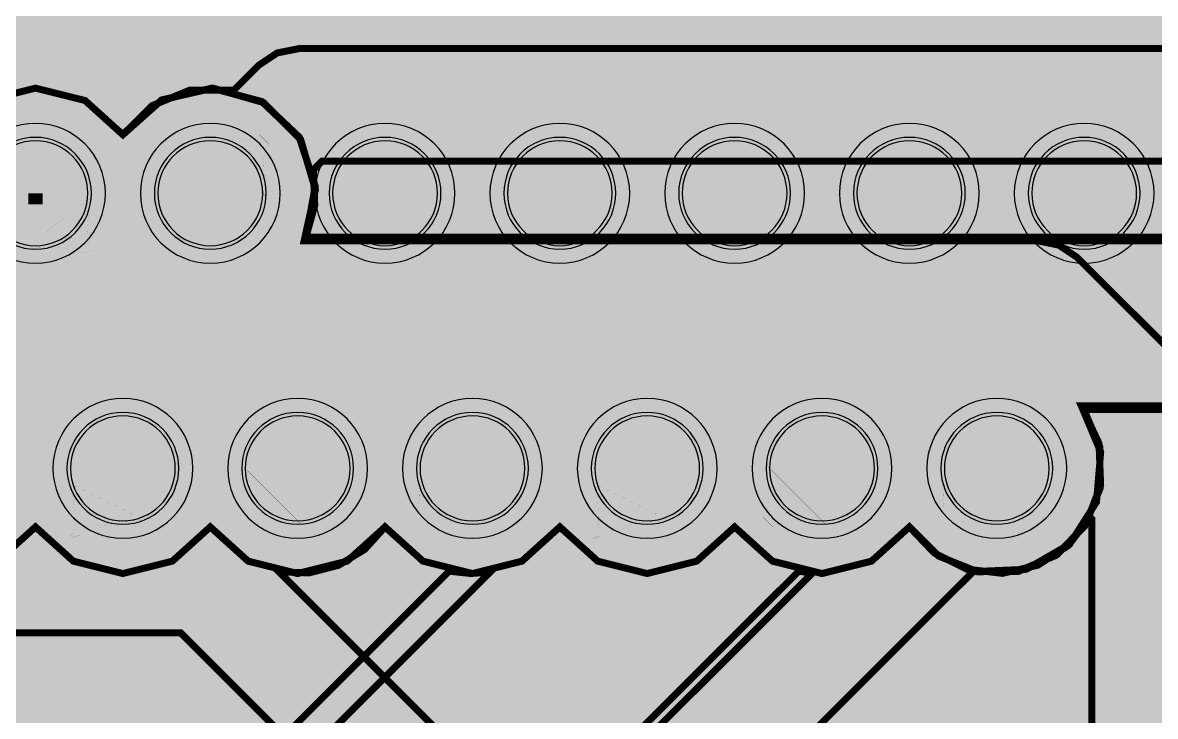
# Model space of a CAD drawing. Header units: millimetres. Extents: x 0 to 100, y -100 to 0.
# Drawn here: x 53.72 to 61.95, y -11.3 to -6.26 of the extents above; entities that cross this region are included whole.
import ezdxf

# ---------------------------------------------------------------- set-up
doc = ezdxf.new("R2010")
doc.units = ezdxf.units.MM
doc.header["$MEASUREMENT"] = 0
for name, color, linetype, true_color in [('Bottom-Layer', 7, 'Continuous', 0x0000ff), ('Bottom-Paste-Mask-Layer', 7, 'Continuous', 0x800000), ('Bottom-Solder-Mask-Layer', 7, 'Continuous', 0xaa00ff), ('Hole-Layer', 7, 'Continuous', 0x222222), ('Inner1', 7, 'Continuous', 0x999966), ('Inner2', 7, 'Continuous', 0x008000), ('Multi-Layer', 7, 'Continuous', 0xc0c0c0), ('Top-Layer', 7, 'Continuous', 0xff0000), ('Top-Paste-Mask-Layer', 7, 'Continuous', 0x808080), ('Top-Solder-Mask-Layer', 7, 'Continuous', 0x800080)]:
    doc.layers.add(name, color=color, linetype=linetype, true_color=true_color)

msp = doc.modelspace()

# ---------------------------------------------------------------- hatches: boundary and pattern name
at = {"layer": 'Bottom-Layer'}
for points in [[(99.6419, -0.3581), (99.6419, -99.6419), (0.3581, -99.6419), (0.3581, -0.3581)], [(57.3105, -13.143), (57.0106, -13.1737), (56.7623, -13.3446), (56.6266, -13.6138), (56.6368, -13.9151), (56.7905, -14.1744), (57.0499, -14.3281), (57.3512, -14.3384), (57.6203, -14.2027), (57.7913, -13.9544), (57.822, -13.6545), (57.8785, -13.711), (57.8837, -13.7844), (58.0022, -14.1068), (58.2764, -14.3136), (58.619, -14.3388), (58.9206, -14.1744), (59.085, -13.8728), (59.0597, -13.5303), (58.8529, -13.256), (58.5305, -13.1376), (58.4571, -13.1324), (55.5776, -10.2528), (55.7983, -10.2604), (56.0119, -10.2046), (56.2007, -10.09), (56.3489, -9.9263), (56.624, -10.1751), (56.9839, -10.2651), (57.3437, -10.1751), (57.6189, -9.9263), (57.894, -10.1751), (58.2539, -10.2651), (58.6137, -10.1751), (58.8889, -9.9263), (59.164, -10.1751), (59.5239, -10.2651), (59.8837, -10.1751), (60.1589, -9.9263), (60.3402, -10.1159), (60.575, -10.2331), (60.8355, -10.2639), (61.0912, -10.2049), (61.3118, -10.0629), (61.4714, -9.8547), (61.4834, -9.8667), (61.4834, -11.4429), (59.794, -13.1324), (59.7206, -13.1376), (59.3982, -13.256), (59.1914, -13.5303), (59.1661, -13.8728), (59.3305, -14.1744), (59.6321, -14.3388), (59.9747, -14.3136), (60.2489, -14.1068), (60.3674, -13.7844), (60.3726, -13.711), (60.4291, -13.6545), (60.4678, -13.975), (60.6652, -14.2306), (60.9656, -14.3491), (61.2842, -14.2971), (61.5314, -14.0894), (61.6374, -13.7844), (61.6426, -13.711), (61.6991, -13.6545), (61.7299, -13.9545), (61.901, -14.2029), (62.1705, -14.3385), (62.4719, -14.3279), (62.7312, -14.1738), (62.8846, -13.9141), (62.8942, -13.6126), (62.7579, -13.3436), (62.7097, -13.288), (62.7097, -9.4685), (62.6786, -9.3119), (62.5899, -9.1791), (61.3764, -7.9657), (61.2437, -7.877), (61.0871, -7.8459), (55.761, -7.8459), (55.843, -7.4741), (55.7355, -7.1089), (55.4652, -6.8407), (55.0991, -6.7362), (54.728, -6.8213), (54.4439, -7.0747), (54.1687, -6.826), (53.8089, -6.736), (53.449, -6.826), (53.1739, -7.0747), (52.8987, -6.826), (52.5389, -6.736), (52.179, -6.826), (51.9039, -7.0747), (51.6287, -6.826), (51.2689, -6.736), (50.909, -6.826), (50.6339, -7.0747), (50.3587, -6.826), (49.9989, -6.736), (49.639, -6.826), (49.3639, -7.0747), (49.0887, -6.826), (48.7289, -6.736), (48.369, -6.826), (48.0939, -7.0747), (47.8187, -6.826), (47.4589, -6.736), (47.099, -6.826), (46.8239, -7.0747), (46.5487, -6.826), (46.1889, -6.736), (45.829, -6.826), (45.5539, -7.0747), (45.2787, -6.826), (44.9188, -6.736), (44.559, -6.826), (44.2838, -7.0747), (44.0087, -6.826), (43.6488, -6.736), (43.289, -6.826), (43.0138, -7.0747), (42.7387, -6.826), (42.3788, -6.736), (42.019, -6.826), (41.7438, -7.0747), (41.4687, -6.826), (41.1088, -6.736), (40.749, -6.826), (40.4738, -7.0747), (40.1987, -6.826), (39.8388, -6.736), (39.479, -6.826), (39.2038, -7.0747), (38.9905, -6.8628), (38.712, -6.7495), (38.4113, -6.7524), (38.135, -6.871), (37.9258, -7.087), (37.816, -7.367), (37.8228, -7.6676), (37.9449, -7.9424), (37.9449, -9.779), (37.9761, -9.9356), (38.0648, -10.0683), (38.5728, -10.5763), (38.7055, -10.665), (38.8621, -10.6962), (54.8637, -10.6962)], [(53.4025, -7.5005, 1), (54.2153, -7.5005, 1)], [(54.6725, -7.5005, 1), (55.4853, -7.5005, 1)], [(55.9425, -7.5005, 1), (56.7553, -7.5005, 1)], [(57.2125, -7.5005, 1), (58.0253, -7.5005, 1)], [(58.4825, -7.5005, 1), (59.2953, -7.5005, 1)], [(59.7525, -7.5005, 1), (60.5653, -7.5005, 1)], [(61.0225, -7.5005, 1), (61.8353, -7.5005, 1)], [(54.0375, -9.5005, 1), (54.8503, -9.5005, 1)], [(55.3075, -9.5005, 1), (56.1203, -9.5005, 1)], [(56.5775, -9.5005, 1), (57.3903, -9.5005, 1)], [(57.8475, -9.5005, 1), (58.6603, -9.5005, 1)], [(59.1175, -9.5005, 1), (59.9303, -9.5005, 1)], [(60.3875, -9.5005, 1), (61.2003, -9.5005, 1)]]:
    msp.add_hatch(color=256, dxfattribs=at).paths.add_polyline_path(points)
at = {"layer": 'Bottom-Paste-Mask-Layer'}
for points in [[(53.4025, -7.5005, 1), (54.2153, -7.5005, 1)], [(54.6725, -7.5005, 1), (55.4853, -7.5005, 1)], [(55.9425, -7.5005, 1), (56.7553, -7.5005, 1)], [(57.2125, -7.5005, 1), (58.0253, -7.5005, 1)], [(58.4825, -7.5005, 1), (59.2953, -7.5005, 1)], [(59.7525, -7.5005, 1), (60.5653, -7.5005, 1)], [(61.0225, -7.5005, 1), (61.8353, -7.5005, 1)], [(54.0375, -9.5005, 1), (54.8503, -9.5005, 1)], [(55.3075, -9.5005, 1), (56.1203, -9.5005, 1)], [(56.5775, -9.5005, 1), (57.3903, -9.5005, 1)], [(57.8475, -9.5005, 1), (58.6603, -9.5005, 1)], [(59.1175, -9.5005, 1), (59.9303, -9.5005, 1)], [(60.3875, -9.5005, 1), (61.2003, -9.5005, 1)]]:
    msp.add_hatch(color=256, dxfattribs=at).paths.add_polyline_path(points)
at = {"layer": 'Bottom-Solder-Mask-Layer'}
for points in [[(53.3009, -7.5005, 1), (54.3169, -7.5005, 1)], [(54.5709, -7.5005, 1), (55.5869, -7.5005, 1)], [(55.8409, -7.5005, 1), (56.8569, -7.5005, 1)], [(57.1109, -7.5005, 1), (58.1269, -7.5005, 1)], [(58.3809, -7.5005, 1), (59.3969, -7.5005, 1)], [(59.6509, -7.5005, 1), (60.6669, -7.5005, 1)], [(60.9209, -7.5005, 1), (61.9369, -7.5005, 1)], [(53.9359, -9.5005, 1), (54.9519, -9.5005, 1)], [(55.2059, -9.5005, 1), (56.2219, -9.5005, 1)], [(56.4759, -9.5005, 1), (57.4919, -9.5005, 1)], [(57.7459, -9.5005, 1), (58.7619, -9.5005, 1)], [(59.0159, -9.5005, 1), (60.0319, -9.5005, 1)], [(60.2859, -9.5005, 1), (61.3019, -9.5005, 1)]]:
    msp.add_hatch(color=256, dxfattribs=at).paths.add_polyline_path(points)
at = {"layer": 'Hole-Layer'}
for points in [[(53.4279, -7.5005, 1), (54.1899, -7.5005, 1)], [(54.6979, -7.5005, 1), (55.4599, -7.5005, 1)], [(55.9679, -7.5005, 1), (56.7299, -7.5005, 1)], [(57.2379, -7.5005, 1), (57.9999, -7.5005, 1)], [(58.5079, -7.5005, 1), (59.2699, -7.5005, 1)], [(59.7779, -7.5005, 1), (60.5399, -7.5005, 1)], [(61.0479, -7.5005, 1), (61.8099, -7.5005, 1)], [(54.0629, -9.5005, 1), (54.8249, -9.5005, 1)], [(55.3329, -9.5005, 1), (56.0949, -9.5005, 1)], [(56.6029, -9.5005, 1), (57.3649, -9.5005, 1)], [(57.8729, -9.5005, 1), (58.6349, -9.5005, 1)], [(59.1429, -9.5005, 1), (59.9049, -9.5005, 1)], [(60.4129, -9.5005, 1), (61.1749, -9.5005, 1)]]:
    msp.add_hatch(color=256, dxfattribs=at).paths.add_polyline_path(points)
at = {"layer": 'Inner1'}
for points in [[(99.6419, -0.3581), (99.6419, -99.6419), (0.3581, -99.6419), (0.3581, -0.3581)], [(47.9208, -18.7681), (47.8651, -18.7198), (47.5533, -18.5755), (47.2131, -18.6231), (46.953, -18.8475), (46.856, -19.177), (46.953, -19.5066), (47.2131, -19.731), (47.5533, -19.7786), (47.8651, -19.6343), (47.9208, -19.586), (48.7681, -19.586), (48.9246, -19.5549), (49.0573, -19.4662), (55.5553, -12.9682), (55.5449, -13.0206), (55.5414, -13.0739), (55.5414, -13.288), (55.4932, -13.3436), (55.349, -13.6553), (55.3966, -13.9955), (55.621, -14.2555), (55.9505, -14.3526), (56.2801, -14.2555), (56.5044, -13.9955), (56.5521, -13.6553), (56.4079, -13.3436), (56.3597, -13.288), (56.3597, -13.2433), (59.3549, -10.2482), (59.3738, -10.2502), (59.4137, -10.2571), (59.4539, -10.2619), (56.9312, -12.7845), (56.8426, -12.9173), (56.8114, -13.0739), (56.8114, -13.288), (56.7632, -13.3436), (56.619, -13.6553), (56.6666, -13.9955), (56.891, -14.2555), (57.2205, -14.3526), (57.5501, -14.2555), (57.7744, -13.9955), (57.8221, -13.6553), (57.6779, -13.3436), (57.6297, -13.288), (57.6297, -13.2433), (60.6249, -10.2482), (60.6438, -10.2502), (61.0079, -10.2345), (61.3234, -10.052), (61.5185, -9.7443), (61.549, -9.3812), (61.408, -9.0452), (70.5817, -9.0452), (74.6795, -13.143), (74.3796, -13.1737), (74.1313, -13.3446), (73.9956, -13.6138), (74.0059, -13.9151), (74.1596, -14.1744), (74.4189, -14.3281), (74.7202, -14.3384), (74.9894, -14.2027), (75.1603, -13.9544), (75.191, -13.6545), (75.2475, -13.711), (75.2527, -13.7844), (75.3587, -14.0894), (75.6059, -14.2971), (75.9246, -14.3491), (76.2249, -14.2306), (76.4223, -13.975), (76.461, -13.6545), (76.5175, -13.711), (76.5228, -13.7844), (76.6287, -14.0894), (76.8759, -14.2971), (77.1946, -14.3491), (77.4949, -14.2306), (77.6923, -13.975), (77.731, -13.6545), (77.7875, -13.711), (77.7928, -13.7844), (77.8699, -14.0431), (78.0514, -14.243), (78.3016, -14.3446), (78.571, -14.3279), (78.8067, -14.1961), (78.9622, -13.9753), (79.1262, -14.1394), (79.1262, -16.5946), (77.1559, -18.565), (77.0824, -18.5702), (76.7599, -18.6886), (76.553, -18.9628), (76.5277, -19.3054), (76.6922, -19.6071), (76.9938, -19.7715), (77.3364, -19.7462), (77.6106, -19.5393), (77.729, -19.2169), (77.7342, -19.1433), (79.8243, -17.0532), (79.913, -16.9205), (79.9441, -16.764), (79.9441, -13.97), (79.913, -13.8135), (79.8243, -13.6809), (72.7123, -6.5688), (72.5797, -6.4802), (72.4232, -6.4491), (55.7214, -6.4491), (55.5649, -6.4802), (55.4322, -6.5688), (55.2481, -6.7529), (55.2293, -6.7509), (54.931, -6.7504), (54.6552, -6.8641), (54.4439, -7.0747), (54.1687, -6.826), (53.8089, -6.736), (53.449, -6.826), (53.1739, -7.0747), (52.8987, -6.826), (52.5389, -6.736), (52.179, -6.826), (51.9039, -7.0747), (51.6287, -6.826), (51.2689, -6.736), (50.909, -6.826), (50.6339, -7.0747), (50.3587, -6.826), (49.9989, -6.736), (49.639, -6.826), (49.3639, -7.0747), (49.0887, -6.826), (48.7289, -6.736), (48.369, -6.826), (48.0939, -7.0747), (47.8187, -6.826), (47.4589, -6.736), (47.099, -6.826), (46.8239, -7.0747), (46.5487, -6.826), (46.1889, -6.736), (45.829, -6.826), (45.5539, -7.0747), (45.2787, -6.826), (44.9188, -6.736), (44.559, -6.826), (44.2838, -7.0747), (44.0087, -6.826), (43.6488, -6.736), (43.289, -6.826), (43.0138, -7.0747), (42.7387, -6.826), (42.3788, -6.736), (42.019, -6.826), (41.7438, -7.0747), (41.4687, -6.826), (41.1088, -6.736), (40.749, -6.826), (40.4738, -7.0747), (40.1987, -6.826), (39.8388, -6.736), (39.479, -6.826), (39.2038, -7.0747), (38.915, -6.8189), (38.5381, -6.7366), (38.1689, -6.8489), (37.9017, -7.1272), (37.8043, -7.5005), (37.9017, -7.8739), (38.1689, -8.1521), (38.5381, -8.2644), (38.915, -8.1822), (39.2038, -7.9263), (39.479, -8.1751), (39.8388, -8.2651), (40.1987, -8.1751), (40.4738, -7.9263), (40.749, -8.1751), (41.1088, -8.2651), (41.4687, -8.1751), (41.7438, -7.9263), (42.019, -8.1751), (42.3788, -8.2651), (42.7387, -8.1751), (43.0138, -7.9263), (43.289, -8.1751), (43.6488, -8.2651), (44.0087, -8.1751), (44.2838, -7.9263), (44.559, -8.1751), (44.9188, -8.2651), (45.2787, -8.1751), (45.5539, -7.9263), (45.829, -8.1751), (46.1889, -8.2651), (46.5487, -8.1751), (46.8239, -7.9263), (47.099, -8.1751), (47.4589, -8.2651), (47.8187, -8.1751), (48.0939, -7.9263), (48.369, -8.1751), (48.7289, -8.2651), (49.0887, -8.1751), (49.3639, -7.9263), (49.639, -8.1751), (49.9989, -8.2651), (50.3587, -8.1751), (50.6339, -7.9263), (50.845, -8.1368), (51.1207, -8.2506), (51.4189, -8.2502), (51.4379, -8.2482), (51.926, -8.7363), (51.5538, -8.8208), (51.2689, -9.0747), (50.9937, -8.826), (50.6339, -8.736), (50.274, -8.826), (49.9989, -9.0747), (49.7237, -8.826), (49.3639, -8.736), (49.004, -8.826), (48.7289, -9.0747), (48.4537, -8.826), (48.0939, -8.736), (47.734, -8.826), (47.4589, -9.0747), (47.1837, -8.826), (46.8239, -8.736), (46.464, -8.826), (46.1889, -9.0747), (45.9137, -8.826), (45.5539, -8.736), (45.194, -8.826), (44.9188, -9.0747), (44.6437, -8.826), (44.2838, -8.736), (43.924, -8.826), (43.6488, -9.0747), (43.3737, -8.826), (43.0138, -8.736), (42.654, -8.826), (42.3788, -9.0747), (42.1037, -8.826), (41.7438, -8.736), (41.384, -8.826), (41.1088, -9.0747), (40.8337, -8.826), (40.4738, -8.736), (40.114, -8.826), (39.8388, -9.0747), (39.5632, -8.8257), (39.2028, -8.736), (38.8426, -8.8267), (38.5676, -9.0765), (38.5557, -9.0914), (30.5364, -9.0914), (30.3798, -9.1225), (30.2471, -9.2112), (26.326, -13.1324), (26.2526, -13.1376), (25.9301, -13.256), (25.7233, -13.5303), (25.6981, -13.8728), (25.8625, -14.1744), (26.1641, -14.3388), (26.5066, -14.3136), (26.7809, -14.1068), (26.8993, -13.7844), (26.9046, -13.711), (26.9611, -13.6545), (26.9998, -13.975), (27.1972, -14.2306), (27.4975, -14.3491), (27.8162, -14.2971), (28.0634, -14.0894), (28.1693, -13.7844), (28.1746, -13.711), (28.2311, -13.6545), (28.2698, -13.975), (28.4672, -14.2306), (28.7675, -14.3491), (29.0862, -14.2971), (29.3334, -14.0894), (29.4393, -13.7844), (29.4446, -13.711), (29.5011, -13.6545), (29.5398, -13.975), (29.7372, -14.2306), (30.0375, -14.3491), (30.3562, -14.2971), (30.6034, -14.0894), (30.7093, -13.7844), (30.7146, -13.711), (30.7711, -13.6545), (30.8098, -13.975), (31.0072, -14.2306), (31.3075, -14.3491), (31.6262, -14.2971), (31.8734, -14.0894), (31.9793, -13.7844), (31.9846, -13.711), (32.0411, -13.6545), (32.0798, -13.975), (32.2772, -14.2306), (32.5775, -14.3491), (32.8962, -14.2971), (33.1434, -14.0894), (33.2493, -13.7844), (33.2546, -13.711), (33.3111, -13.6545), (33.3498, -13.975), (33.5472, -14.2306), (33.8475, -14.3491), (34.1662, -14.2971), (34.4134, -14.0894), (34.5194, -13.7844), (34.5246, -13.711), (36.0924, -12.1432), (39.0978, -12.1432), (32.7222, -18.5187), (32.3997, -18.5599), (32.1356, -18.7495), (31.9933, -19.0419), (32.0071, -19.3667), (32.1736, -19.646), (32.4529, -19.8125), (32.7777, -19.8263), (33.07, -19.684), (33.2596, -19.4198), (33.3009, -19.0973), (40.051, -12.3472), (41.9402, -12.3472), (41.155, -13.1324), (41.0816, -13.1376), (40.7592, -13.256), (40.5523, -13.5303), (40.5271, -13.8728), (40.6915, -14.1744), (40.9931, -14.3388), (41.3357, -14.3136), (41.6099, -14.1068), (41.7284, -13.7844), (41.7336, -13.711), (41.7901, -13.6545), (41.8288, -13.975), (42.0262, -14.2306), (42.3265, -14.3491), (42.6452, -14.2971), (42.8924, -14.0894), (42.9984, -13.7844), (43.0036, -13.711), (43.0601, -13.6545), (43.0988, -13.975), (43.2962, -14.2306), (43.5965, -14.3491), (43.9152, -14.2971), (44.1624, -14.0894), (44.2684, -13.7844), (44.2736, -13.711), (44.3301, -13.6545), (44.3688, -13.975), (44.5662, -14.2306), (44.8665, -14.3491), (45.1852, -14.2971), (45.4324, -14.0894), (45.5384, -13.7844), (45.5436, -13.711), (45.6001, -13.6545), (45.6388, -13.975), (45.8362, -14.2306), (46.1365, -14.3491), (46.4552, -14.2971), (46.7024, -14.0894), (46.8084, -13.7844), (46.8136, -13.711), (46.8701, -13.6545), (46.9088, -13.975), (47.1062, -14.2306), (47.4065, -14.3491), (47.7252, -14.2971), (47.9724, -14.0894), (48.0784, -13.7844), (48.0836, -13.711), (48.094, -13.7006), (48.135, -13.7006), (48.1646, -13.9366), (48.2825, -14.1433), (48.4707, -14.2889), (48.7003, -14.3512), (48.9362, -14.3205), (49.1424, -14.2017), (49.198, -14.1536), (52.74, -14.1536), (52.8966, -14.1224), (53.0293, -14.0337), (56.8148, -10.2482), (56.8338, -10.2502), (56.9731, -10.265), (57.1127, -10.2541), (48.5987, -18.7681)], [(55.774, -7.8189), (55.8383, -7.5888), (55.8285, -7.35), (55.8264, -7.3313), (55.8908, -7.267), (72.2538, -7.267), (72.8057, -7.8189)]]:
    msp.add_hatch(color=256, dxfattribs=at).paths.add_polyline_path(points)
at = {"layer": 'Inner2'}
for points in [[(99.6419, -0.3581), (99.6419, -99.6419), (0.3581, -99.6419), (0.3581, -0.3581)], [(50.6339, -10.2651), (50.9937, -10.1751), (51.2689, -9.9263), (51.544, -10.1751), (51.9039, -10.2651), (52.2637, -10.1751), (52.5389, -9.9263), (52.814, -10.1751), (53.1739, -10.2651), (53.5337, -10.1751), (53.8089, -9.9263), (54.084, -10.1751), (54.4439, -10.2651), (54.8037, -10.1751), (55.0789, -9.9263), (55.354, -10.1751), (55.7139, -10.2651), (56.0737, -10.1751), (56.3489, -9.9263), (56.624, -10.1751), (56.9839, -10.2651), (57.3437, -10.1751), (57.6189, -9.9263), (57.894, -10.1751), (58.2539, -10.2651), (58.6137, -10.1751), (58.8889, -9.9263), (59.164, -10.1751), (59.5239, -10.2651), (59.8837, -10.1751), (60.1589, -9.9263), (60.3739, -10.1394), (60.6548, -10.2523), (60.9575, -10.2473), (61.2346, -10.1253), (61.4425, -9.9052), (61.5488, -9.6217), (61.5366, -9.3192), (61.408, -9.0452), (66.7717, -9.0452), (71.4375, -13.711), (71.4427, -13.7844), (71.5487, -14.0894), (71.7959, -14.2971), (72.1146, -14.3491), (72.4149, -14.2306), (72.6123, -13.975), (72.651, -13.6545), (72.7075, -13.711), (72.7127, -13.7844), (72.8187, -14.0894), (73.0659, -14.2971), (73.3846, -14.3491), (73.6849, -14.2306), (73.8823, -13.975), (73.921, -13.6545), (73.9775, -13.711), (73.9827, -13.7844), (74.1012, -14.1068), (74.3754, -14.3136), (74.718, -14.3388), (75.0196, -14.1744), (75.184, -13.8728), (75.1588, -13.5303), (74.9519, -13.256), (74.6295, -13.1376), (74.5561, -13.1324), (69.3625, -7.9387), (69.2298, -7.85), (69.0732, -7.8189), (55.774, -7.8189), (55.8417, -7.4491), (55.725, -7.0918), (55.4522, -6.8333), (55.0891, -6.736), (54.7235, -6.8236), (54.4439, -7.0747), (54.1687, -6.826), (53.8089, -6.736), (53.449, -6.826), (53.1739, -7.0747), (52.8987, -6.826), (52.5389, -6.736), (52.179, -6.826), (51.9039, -7.0747), (51.6287, -6.826), (51.2689, -6.736), (50.909, -6.826), (50.6339, -7.0747), (50.3587, -6.826), (49.9989, -6.736), (49.639, -6.826), (49.3639, -7.0747), (49.0887, -6.826), (48.7289, -6.736), (48.369, -6.826), (48.0939, -7.0747), (47.8187, -6.826), (47.4589, -6.736), (47.099, -6.826), (46.8239, -7.0747), (46.5487, -6.826), (46.1889, -6.736), (45.829, -6.826), (45.5539, -7.0747), (45.2787, -6.826), (44.9188, -6.736), (44.559, -6.826), (44.2838, -7.0747), (44.0087, -6.826), (43.6488, -6.736), (43.289, -6.826), (43.0138, -7.0747), (42.7387, -6.826), (42.3788, -6.736), (42.019, -6.826), (41.7438, -7.0747), (41.4687, -6.826), (41.1088, -6.736), (40.749, -6.826), (40.4738, -7.0747), (40.1987, -6.826), (39.8388, -6.736), (39.479, -6.826), (39.2038, -7.0747), (38.915, -6.8189), (38.5381, -6.7366), (38.1689, -6.8489), (37.9017, -7.1272), (37.8043, -7.5005), (37.9017, -7.8739), (38.1689, -8.1521), (38.5381, -8.2644), (38.915, -8.1822), (39.2038, -7.9263), (39.479, -8.1751), (39.8388, -8.2651), (40.1987, -8.1751), (40.4738, -7.9263), (40.749, -8.1751), (41.1088, -8.2651), (41.4687, -8.1751), (41.7438, -7.9263), (42.019, -8.1751), (42.3788, -8.2651), (42.7387, -8.1751), (43.0138, -7.9263), (43.289, -8.1751), (43.6488, -8.2651), (44.0087, -8.1751), (44.2838, -7.9263), (44.559, -8.1751), (44.9188, -8.2651), (45.2787, -8.1751), (45.5539, -7.9263), (45.829, -8.1751), (46.1889, -8.2651), (46.5487, -8.1751), (46.8239, -7.9263), (47.035, -8.1368), (47.3107, -8.2506), (47.6089, -8.2502), (47.6279, -8.2482), (48.116, -8.7363), (47.7438, -8.8208), (47.4589, -9.0747), (47.1837, -8.826), (46.8239, -8.736), (46.464, -8.826), (46.1889, -9.0747), (45.9137, -8.826), (45.5539, -8.736), (45.194, -8.826), (44.9188, -9.0747), (44.6437, -8.826), (44.2838, -8.736), (43.924, -8.826), (43.6488, -9.0747), (43.3737, -8.826), (43.0138, -8.736), (42.654, -8.826), (42.3788, -9.0747), (42.1037, -8.826), (41.7438, -8.736), (41.384, -8.826), (41.1088, -9.0747), (40.8337, -8.826), (40.4738, -8.736), (40.114, -8.826), (39.8388, -9.0747), (39.55, -8.8189), (39.1731, -8.7366), (38.8039, -8.8489), (38.5367, -9.1272), (38.4393, -9.5005), (38.5367, -9.8739), (38.8039, -10.1521), (39.1731, -10.2644), (39.55, -10.1822), (39.8388, -9.9263), (40.114, -10.1751), (40.4738, -10.2651), (40.8337, -10.1751), (41.1088, -9.9263), (41.384, -10.1751), (41.7438, -10.2651), (42.1037, -10.1751), (42.3788, -9.9263), (42.654, -10.1751), (43.0138, -10.2651), (43.3737, -10.1751), (43.6488, -9.9263), (43.924, -10.1751), (44.2838, -10.2651), (44.6437, -10.1751), (44.9188, -9.9263), (45.194, -10.1751), (45.5539, -10.2651), (45.9137, -10.1751), (46.1889, -9.9263), (46.464, -10.1751), (46.8239, -10.2651), (47.1837, -10.1751), (47.4589, -9.9263), (47.734, -10.1751), (48.0939, -10.2651), (48.4537, -10.1751), (48.7289, -9.9263), (49.004, -10.1751), (49.3639, -10.2651), (49.7237, -10.1751), (49.9989, -9.9263), (50.274, -10.1751)]]:
    msp.add_hatch(color=256, dxfattribs=at).paths.add_polyline_path(points)
at = {"layer": 'Multi-Layer'}
for points in [[(53.4025, -7.5005, 1), (54.2153, -7.5005, 1)], [(53.4025, -7.5005, 1), (54.2153, -7.5005, 1)], [(53.4025, -7.5005, 1), (54.2153, -7.5005, 1)], [(54.6725, -7.5005, 1), (55.4853, -7.5005, 1)], [(54.6725, -7.5005, 1), (55.4853, -7.5005, 1)], [(54.6725, -7.5005, 1), (55.4853, -7.5005, 1)], [(55.9425, -7.5005, 1), (56.7553, -7.5005, 1)], [(55.9425, -7.5005, 1), (56.7553, -7.5005, 1)], [(55.9425, -7.5005, 1), (56.7553, -7.5005, 1)], [(57.2125, -7.5005, 1), (58.0253, -7.5005, 1)], [(57.2125, -7.5005, 1), (58.0253, -7.5005, 1)], [(57.2125, -7.5005, 1), (58.0253, -7.5005, 1)], [(58.4825, -7.5005, 1), (59.2953, -7.5005, 1)], [(58.4825, -7.5005, 1), (59.2953, -7.5005, 1)], [(58.4825, -7.5005, 1), (59.2953, -7.5005, 1)], [(59.7525, -7.5005, 1), (60.5653, -7.5005, 1)], [(59.7525, -7.5005, 1), (60.5653, -7.5005, 1)], [(59.7525, -7.5005, 1), (60.5653, -7.5005, 1)], [(61.0225, -7.5005, 1), (61.8353, -7.5005, 1)], [(61.0225, -7.5005, 1), (61.8353, -7.5005, 1)], [(61.0225, -7.5005, 1), (61.8353, -7.5005, 1)], [(54.0375, -9.5005, 1), (54.8503, -9.5005, 1)], [(54.0375, -9.5005, 1), (54.8503, -9.5005, 1)], [(54.0375, -9.5005, 1), (54.8503, -9.5005, 1)], [(55.3075, -9.5005, 1), (56.1203, -9.5005, 1)], [(55.3075, -9.5005, 1), (56.1203, -9.5005, 1)], [(55.3075, -9.5005, 1), (56.1203, -9.5005, 1)], [(56.5775, -9.5005, 1), (57.3903, -9.5005, 1)], [(56.5775, -9.5005, 1), (57.3903, -9.5005, 1)], [(56.5775, -9.5005, 1), (57.3903, -9.5005, 1)], [(57.8475, -9.5005, 1), (58.6603, -9.5005, 1)], [(57.8475, -9.5005, 1), (58.6603, -9.5005, 1)], [(57.8475, -9.5005, 1), (58.6603, -9.5005, 1)], [(59.1175, -9.5005, 1), (59.9303, -9.5005, 1)], [(59.1175, -9.5005, 1), (59.9303, -9.5005, 1)], [(59.1175, -9.5005, 1), (59.9303, -9.5005, 1)], [(60.3875, -9.5005, 1), (61.2003, -9.5005, 1)], [(60.3875, -9.5005, 1), (61.2003, -9.5005, 1)], [(60.3875, -9.5005, 1), (61.2003, -9.5005, 1)]]:
    msp.add_hatch(color=256, dxfattribs=at).paths.add_polyline_path(points)
at = {"layer": 'Top-Layer'}
for points in [[(99.6419, -0.3581), (99.6419, -99.6419), (0.3581, -99.6419), (0.3581, -0.3581)], [(53.4025, -7.5005, 1), (54.2153, -7.5005, 1)], [(54.6725, -7.5005, 1), (55.4853, -7.5005, 1)], [(55.9425, -7.5005, 1), (56.7553, -7.5005, 1)], [(57.2125, -7.5005, 1), (58.0253, -7.5005, 1)], [(58.4825, -7.5005, 1), (59.2953, -7.5005, 1)], [(59.7525, -7.5005, 1), (60.5653, -7.5005, 1)], [(61.0225, -7.5005, 1), (61.8353, -7.5005, 1)], [(54.0375, -9.5005, 1), (54.8503, -9.5005, 1)], [(55.3075, -9.5005, 1), (56.1203, -9.5005, 1)], [(56.5775, -9.5005, 1), (57.3903, -9.5005, 1)], [(57.8475, -9.5005, 1), (58.6603, -9.5005, 1)], [(59.1175, -9.5005, 1), (59.9303, -9.5005, 1)], [(60.3875, -9.5005, 1), (61.2003, -9.5005, 1)]]:
    msp.add_hatch(color=256, dxfattribs=at).paths.add_polyline_path(points)
at = {"layer": 'Top-Paste-Mask-Layer'}
for points in [[(53.4025, -7.5005, 1), (54.2153, -7.5005, 1)], [(54.6725, -7.5005, 1), (55.4853, -7.5005, 1)], [(55.9425, -7.5005, 1), (56.7553, -7.5005, 1)], [(57.2125, -7.5005, 1), (58.0253, -7.5005, 1)], [(58.4825, -7.5005, 1), (59.2953, -7.5005, 1)], [(59.7525, -7.5005, 1), (60.5653, -7.5005, 1)], [(61.0225, -7.5005, 1), (61.8353, -7.5005, 1)], [(54.0375, -9.5005, 1), (54.8503, -9.5005, 1)], [(55.3075, -9.5005, 1), (56.1203, -9.5005, 1)], [(56.5775, -9.5005, 1), (57.3903, -9.5005, 1)], [(57.8475, -9.5005, 1), (58.6603, -9.5005, 1)], [(59.1175, -9.5005, 1), (59.9303, -9.5005, 1)], [(60.3875, -9.5005, 1), (61.2003, -9.5005, 1)]]:
    msp.add_hatch(color=256, dxfattribs=at).paths.add_polyline_path(points)
at = {"layer": 'Top-Solder-Mask-Layer'}
for points in [[(53.4025, -7.5005, 1), (54.2153, -7.5005, 1)], [(54.6725, -7.5005, 1), (55.4853, -7.5005, 1)], [(55.9425, -7.5005, 1), (56.7553, -7.5005, 1)], [(57.2125, -7.5005, 1), (58.0253, -7.5005, 1)], [(58.4825, -7.5005, 1), (59.2953, -7.5005, 1)], [(59.7525, -7.5005, 1), (60.5653, -7.5005, 1)], [(61.0225, -7.5005, 1), (61.8353, -7.5005, 1)], [(54.0375, -9.5005, 1), (54.8503, -9.5005, 1)], [(55.3075, -9.5005, 1), (56.1203, -9.5005, 1)], [(56.5775, -9.5005, 1), (57.3903, -9.5005, 1)], [(57.8475, -9.5005, 1), (58.6603, -9.5005, 1)], [(59.1175, -9.5005, 1), (59.9303, -9.5005, 1)], [(60.3875, -9.5005, 1), (61.2003, -9.5005, 1)]]:
    msp.add_hatch(color=256, dxfattribs=at).paths.add_polyline_path(points)

# ---------------------------------------------------------------- linework, layer by layer
at = {"layer": 'Bottom-Layer'}
for points, const_width in [([(62.5899, -9.1791), (61.3764, -7.9657), (61.2437, -7.877), (61.0871, -7.8459), (55.761, -7.8459), (55.843, -7.4741), (55.7355, -7.1089), (55.4652, -6.8407), (55.0991, -6.7362), (54.728, -6.8213), (54.4439, -7.0747), (54.1687, -6.826), (53.8089, -6.736), (53.449, -6.826)], 0.0508), ([(61.0871, -8.255), (43.1333, -8.255)], 0.102), ([(62.3006, -9.4685), (61.0871, -8.255)], 0.102), ([(60.9429, -8.459), (42.0673, -8.459)], 0.102), ([(62.0966, -9.6127), (60.9429, -8.459)], 0.102), ([(60.8584, -8.663), (41.0013, -8.663)], 0.102), ([(61.8926, -9.6972), (60.8584, -8.663)], 0.102), ([(61.8926, -11.6124), (61.8926, -9.6972)], 0.102), ([(58.4571, -13.1324), (55.5776, -10.2528), (55.7983, -10.2604), (56.0119, -10.2046), (56.2007, -10.09), (56.3489, -9.9263), (56.624, -10.1751), (56.9839, -10.2651), (57.3437, -10.1751), (57.6189, -9.9263), (57.894, -10.1751), (58.2539, -10.2651), (58.6137, -10.1751), (58.8889, -9.9263), (59.164, -10.1751), (59.5239, -10.2651), (59.8837, -10.1751), (60.1589, -9.9263), (60.3402, -10.1159), (60.575, -10.2331), (60.8355, -10.2639), (61.0912, -10.2049), (61.3118, -10.0629), (61.4714, -9.8547), (61.4834, -9.8667), (61.4834, -11.4429)], 0.0508), ([(55.0332, -10.287), (38.8621, -10.287)], 0.102), ([(58.4906, -13.7444), (55.0332, -10.287)], 0.102), ([(38.8621, -10.6962), (54.8637, -10.6962), (57.3105, -13.143)], 0.0508)]:
    msp.add_lwpolyline(points, dxfattribs=dict(at, const_width=const_width))
for points in [[(53.4025, -7.5005, 1), (54.2153, -7.5005), (54.2153, -7.5005, 1), (53.4025, -7.5005)], [(54.6725, -7.5005, 1), (55.4853, -7.5005), (55.4853, -7.5005, 1), (54.6725, -7.5005)], [(55.9425, -7.5005, 1), (56.7553, -7.5005), (56.7553, -7.5005, 1), (55.9425, -7.5005)], [(57.2125, -7.5005, 1), (58.0253, -7.5005), (58.0253, -7.5005, 1), (57.2125, -7.5005)], [(58.4825, -7.5005, 1), (59.2953, -7.5005), (59.2953, -7.5005, 1), (58.4825, -7.5005)], [(59.7525, -7.5005, 1), (60.5653, -7.5005), (60.5653, -7.5005, 1), (59.7525, -7.5005)], [(61.0225, -7.5005, 1), (61.8353, -7.5005), (61.8353, -7.5005, 1), (61.0225, -7.5005)], [(54.0375, -9.5005, 1), (54.8503, -9.5005), (54.8503, -9.5005, 1), (54.0375, -9.5005)], [(55.3075, -9.5005, 1), (56.1203, -9.5005), (56.1203, -9.5005, 1), (55.3075, -9.5005)], [(56.5775, -9.5005, 1), (57.3903, -9.5005), (57.3903, -9.5005, 1), (56.5775, -9.5005)], [(57.8475, -9.5005, 1), (58.6603, -9.5005), (58.6603, -9.5005, 1), (57.8475, -9.5005)], [(59.1175, -9.5005, 1), (59.9303, -9.5005), (59.9303, -9.5005, 1), (59.1175, -9.5005)], [(60.3875, -9.5005, 1), (61.2003, -9.5005), (61.2003, -9.5005, 1), (60.3875, -9.5005)]]:
    msp.add_lwpolyline(points, format="xyb", dxfattribs=at)
at = {"layer": 'Bottom-Paste-Mask-Layer'}
for points in [[(53.4025, -7.5005, 1), (54.2153, -7.5005), (54.2153, -7.5005, 1), (53.4025, -7.5005)], [(54.6725, -7.5005, 1), (55.4853, -7.5005), (55.4853, -7.5005, 1), (54.6725, -7.5005)], [(55.9425, -7.5005, 1), (56.7553, -7.5005), (56.7553, -7.5005, 1), (55.9425, -7.5005)], [(57.2125, -7.5005, 1), (58.0253, -7.5005), (58.0253, -7.5005, 1), (57.2125, -7.5005)], [(58.4825, -7.5005, 1), (59.2953, -7.5005), (59.2953, -7.5005, 1), (58.4825, -7.5005)], [(59.7525, -7.5005, 1), (60.5653, -7.5005), (60.5653, -7.5005, 1), (59.7525, -7.5005)], [(61.0225, -7.5005, 1), (61.8353, -7.5005), (61.8353, -7.5005, 1), (61.0225, -7.5005)], [(54.0375, -9.5005, 1), (54.8503, -9.5005), (54.8503, -9.5005, 1), (54.0375, -9.5005)], [(55.3075, -9.5005, 1), (56.1203, -9.5005), (56.1203, -9.5005, 1), (55.3075, -9.5005)], [(56.5775, -9.5005, 1), (57.3903, -9.5005), (57.3903, -9.5005, 1), (56.5775, -9.5005)], [(57.8475, -9.5005, 1), (58.6603, -9.5005), (58.6603, -9.5005, 1), (57.8475, -9.5005)], [(59.1175, -9.5005, 1), (59.9303, -9.5005), (59.9303, -9.5005, 1), (59.1175, -9.5005)], [(60.3875, -9.5005, 1), (61.2003, -9.5005), (61.2003, -9.5005, 1), (60.3875, -9.5005)]]:
    msp.add_lwpolyline(points, format="xyb", dxfattribs=at)
at = {"layer": 'Bottom-Solder-Mask-Layer'}
for points in [[(53.3009, -7.5005, 1), (54.3169, -7.5005, 1)], [(54.5709, -7.5005, 1), (55.5869, -7.5005, 1)], [(55.8409, -7.5005, 1), (56.8569, -7.5005, 1)], [(57.1109, -7.5005, 1), (58.1269, -7.5005, 1)], [(58.3809, -7.5005, 1), (59.3969, -7.5005, 1)], [(59.6509, -7.5005, 1), (60.6669, -7.5005, 1)], [(60.9209, -7.5005, 1), (61.9369, -7.5005, 1)], [(53.9359, -9.5005, 1), (54.9519, -9.5005, 1)], [(55.2059, -9.5005, 1), (56.2219, -9.5005, 1)], [(56.4759, -9.5005, 1), (57.4919, -9.5005, 1)], [(57.7459, -9.5005, 1), (58.7619, -9.5005, 1)], [(59.0159, -9.5005, 1), (60.0319, -9.5005, 1)], [(60.2859, -9.5005, 1), (61.3019, -9.5005, 1)]]:
    msp.add_lwpolyline(points, format="xyb", close=True, dxfattribs=at)
at = {"layer": 'Hole-Layer'}
for points in [[(53.4279, -7.5005, 1), (54.1899, -7.5005, 1)], [(54.6979, -7.5005, 1), (55.4599, -7.5005, 1)], [(55.9679, -7.5005, 1), (56.7299, -7.5005, 1)], [(57.2379, -7.5005, 1), (57.9999, -7.5005, 1)], [(58.5079, -7.5005, 1), (59.2699, -7.5005, 1)], [(59.7779, -7.5005, 1), (60.5399, -7.5005, 1)], [(61.0479, -7.5005, 1), (61.8099, -7.5005, 1)], [(54.0629, -9.5005, 1), (54.8249, -9.5005, 1)], [(55.3329, -9.5005, 1), (56.0949, -9.5005, 1)], [(56.6029, -9.5005, 1), (57.3649, -9.5005, 1)], [(57.8729, -9.5005, 1), (58.6349, -9.5005, 1)], [(59.1429, -9.5005, 1), (59.9049, -9.5005, 1)], [(60.4129, -9.5005, 1), (61.1749, -9.5005, 1)]]:
    msp.add_lwpolyline(points, format="xyb", close=True, dxfattribs=at)
at = {"layer": 'Inner1'}
for points, const_width in [([(72.4232, -6.4491), (55.7214, -6.4491), (55.5649, -6.4802), (55.4322, -6.5688), (55.2481, -6.7529), (55.2293, -6.7509), (54.931, -6.7504), (54.6552, -6.8641), (54.4439, -7.0747), (54.1687, -6.826), (53.8089, -6.736), (53.449, -6.826)], 0.0508), ([(55.7214, -6.858), (55.0789, -7.5005)], 0.1016), ([(72.4232, -6.858), (55.7214, -6.858)], 0.1016), ([(53.8089, -7.5808), (53.8089, -7.5005)], 0.102), ([(54.4561, -8.228), (53.8089, -7.5808)], 0.102), ([(72.8832, -8.228), (54.4561, -8.228)], 0.102), ([(71.8172, -8.432), (53.4704, -8.432)], 0.102), ([(70.7512, -8.636), (52.4044, -8.636)], 0.102), ([(57.6297, -13.2433), (60.6249, -10.2482), (60.6438, -10.2502), (61.0079, -10.2345), (61.3234, -10.052), (61.5185, -9.7443), (61.549, -9.3812), (61.408, -9.0452), (70.5817, -9.0452)], 0.0508), ([(51.923, -13.2914), (55.7139, -9.5005)], 0.102), ([(52.74, -13.7444), (56.9839, -9.5005)], 0.102), ([(54.4439, -9.6913), (54.4439, -9.5005)], 0.102), ([(55.9505, -13.0739), (59.5239, -9.5005)], 0.102), ([(57.2205, -13.0739), (60.7939, -9.5005)], 0.102), ([(58.2539, -9.6913), (58.2539, -9.5005)], 0.1016), ([(48.7681, -19.177), (58.2539, -9.6913)], 0.1016), ([(51.0477, -13.0874), (54.4439, -9.6913)], 0.102), ([(53.0293, -14.0337), (56.8148, -10.2482), (56.8338, -10.2502), (56.9731, -10.265), (57.1127, -10.2541), (48.5987, -18.7681)], 0.0508), ([(56.3597, -13.2433), (59.3549, -10.2482), (59.3738, -10.2502), (59.4137, -10.2571), (59.4539, -10.2619), (56.9312, -12.7845)], 0.0508)]:
    msp.add_lwpolyline(points, dxfattribs=dict(at, const_width=const_width))
for points, const_width in [([(55.4342, -7.0734), (55.506, -7.1452), (55.4926, -7.1619), (55.4822, -7.1815), (55.4694, -7.2279), (55.4651, -7.281), (55.4669, -7.3372), (55.4785, -7.4457), (55.4835, -7.491), (55.4845, -7.526), (55.0534, -7.0949), (55.0883, -7.0959), (55.1337, -7.1008), (55.2422, -7.1125), (55.2984, -7.1143), (55.3514, -7.11), (55.3978, -7.0972), (55.4175, -7.0868)], 0.000254), ([(55.774, -7.8189), (55.8383, -7.5888), (55.8285, -7.35), (55.8264, -7.3313), (55.8908, -7.267), (72.2538, -7.267), (72.8057, -7.8189)], 0.0508), ([(54.2243, -7.9241), (54.092, -7.936), (54.0754, -7.9225), (54.0561, -7.9119), (54.0111, -7.8983), (53.9601, -7.8927), (53.9063, -7.8927), (53.803, -7.8993), (53.76, -7.9011), (53.727, -7.8986), (54.214, -7.532), (54.2018, -7.6149), (54.1867, -7.7272), (54.1841, -7.7853), (54.1879, -7.8398), (54.2005, -7.8873), (54.2108, -7.9072)], 0.000254), ([(55.3587, -9.9278), (55.2866, -9.8557), (55.3, -9.839), (55.3104, -9.8194), (55.3232, -9.773), (55.3275, -9.72), (55.3258, -9.6637), (55.3142, -9.5553), (55.3093, -9.51), (55.3083, -9.4751), (55.7393, -9.9061), (55.7044, -9.9051), (55.6591, -9.9002), (55.5506, -9.8886), (55.4944, -9.8869), (55.4414, -9.8912), (55.395, -9.904), (55.3754, -9.9144)], 0.000254), ([(56.6287, -9.9278), (56.5566, -9.8557), (56.57, -9.839), (56.5804, -9.8194), (56.5932, -9.773), (56.5975, -9.72), (56.5958, -9.6637), (56.5842, -9.5553), (56.5793, -9.51), (56.5783, -9.4751), (57.0093, -9.9061), (56.9744, -9.9051), (56.9291, -9.9002), (56.8207, -9.8886), (56.7644, -9.8869), (56.7114, -9.8912), (56.665, -9.904), (56.6454, -9.9144)], 0.000254), ([(59.1687, -9.9278), (59.0966, -9.8557), (59.11, -9.839), (59.1204, -9.8194), (59.1332, -9.773), (59.1375, -9.72), (59.1358, -9.6637), (59.1242, -9.5553), (59.1193, -9.51), (59.1183, -9.4751), (59.5493, -9.9061), (59.5144, -9.9051), (59.4691, -9.9002), (59.3607, -9.8886), (59.3044, -9.8869), (59.2514, -9.8912), (59.205, -9.904), (59.1854, -9.9144)], 0.000254), ([(60.4387, -9.9278), (60.3666, -9.8557), (60.38, -9.839), (60.3904, -9.8194), (60.4032, -9.773), (60.4075, -9.72), (60.4058, -9.6637), (60.3942, -9.5553), (60.3893, -9.51), (60.3883, -9.4751), (60.8193, -9.9061), (60.7844, -9.9051), (60.7391, -9.9002), (60.6307, -9.8886), (60.5744, -9.8869), (60.5214, -9.8912), (60.475, -9.904), (60.4554, -9.9144)], 0.000254), ([(54.2664, -9.9409), (54.0512, -10.0118), (54.0647, -9.9949), (54.0753, -9.9747), (54.0885, -9.9261), (54.0928, -9.87), (54.0904, -9.8102), (54.0831, -9.7506), (54.0731, -9.6949), (54.0528, -9.6111), (54.6025, -9.8747), (54.5732, -9.8819), (54.5347, -9.885), (54.4409, -9.8876), (54.3914, -9.8916), (54.344, -9.9004), (54.3013, -9.916)], 0.000254), ([(58.0762, -9.9407), (57.8613, -10.012), (57.8749, -9.995), (57.8854, -9.9748), (57.8986, -9.9262), (57.9029, -9.8701), (57.9004, -9.8103), (57.8831, -9.695), (57.8628, -9.6111), (58.4125, -9.8747), (58.3832, -9.8819), (58.3446, -9.885), (58.2509, -9.8876), (58.2014, -9.8915), (58.1538, -9.9002), (58.1112, -9.9159)], 0.000254)]:
    msp.add_lwpolyline(points, close=True, dxfattribs=dict(at, const_width=const_width))
at = {"layer": 'Inner2'}
for points, const_width in [([(69.0732, -7.8189), (55.774, -7.8189), (55.8417, -7.4491), (55.725, -7.0918), (55.4522, -6.8333), (55.0891, -6.736), (54.7235, -6.8236), (54.4439, -7.0747), (54.1687, -6.826), (53.8089, -6.736), (53.449, -6.826)], 0.0508), ([(69.0732, -8.228), (50.7264, -8.228)], 0.102), ([(68.0072, -8.432), (49.6604, -8.432)], 0.102), ([(66.9412, -8.636), (48.5944, -8.636)], 0.102), ([(53.5337, -10.1751), (53.8089, -9.9263), (54.084, -10.1751), (54.4439, -10.2651), (54.8037, -10.1751), (55.0789, -9.9263), (55.354, -10.1751), (55.7139, -10.2651), (56.0737, -10.1751), (56.3489, -9.9263), (56.624, -10.1751), (56.9839, -10.2651), (57.3437, -10.1751), (57.6189, -9.9263), (57.894, -10.1751), (58.2539, -10.2651), (58.6137, -10.1751), (58.8889, -9.9263), (59.164, -10.1751), (59.5239, -10.2651), (59.8837, -10.1751), (60.1589, -9.9263), (60.3739, -10.1394), (60.6548, -10.2523), (60.9575, -10.2473), (61.2346, -10.1253), (61.4425, -9.9052), (61.5488, -9.6217), (61.5366, -9.3192), (61.408, -9.0452), (66.7717, -9.0452)], 0.0508)]:
    msp.add_lwpolyline(points, dxfattribs=dict(at, const_width=const_width))
at = {"layer": 'Multi-Layer'}
for points in [[(53.4025, -7.5005, 1), (54.2153, -7.5005), (54.2153, -7.5005, 1), (53.4025, -7.5005)], [(53.4025, -7.5005, 1), (54.2153, -7.5005), (54.2153, -7.5005, 1), (53.4025, -7.5005)], [(53.4025, -7.5005, 1), (54.2153, -7.5005), (54.2153, -7.5005, 1), (53.4025, -7.5005)], [(54.6725, -7.5005, 1), (55.4853, -7.5005), (55.4853, -7.5005, 1), (54.6725, -7.5005)], [(54.6725, -7.5005, 1), (55.4853, -7.5005), (55.4853, -7.5005, 1), (54.6725, -7.5005)], [(54.6725, -7.5005, 1), (55.4853, -7.5005), (55.4853, -7.5005, 1), (54.6725, -7.5005)], [(55.9425, -7.5005, 1), (56.7553, -7.5005), (56.7553, -7.5005, 1), (55.9425, -7.5005)], [(55.9425, -7.5005, 1), (56.7553, -7.5005), (56.7553, -7.5005, 1), (55.9425, -7.5005)], [(55.9425, -7.5005, 1), (56.7553, -7.5005), (56.7553, -7.5005, 1), (55.9425, -7.5005)], [(57.2125, -7.5005, 1), (58.0253, -7.5005), (58.0253, -7.5005, 1), (57.2125, -7.5005)], [(57.2125, -7.5005, 1), (58.0253, -7.5005), (58.0253, -7.5005, 1), (57.2125, -7.5005)], [(57.2125, -7.5005, 1), (58.0253, -7.5005), (58.0253, -7.5005, 1), (57.2125, -7.5005)], [(58.4825, -7.5005, 1), (59.2953, -7.5005), (59.2953, -7.5005, 1), (58.4825, -7.5005)], [(58.4825, -7.5005, 1), (59.2953, -7.5005), (59.2953, -7.5005, 1), (58.4825, -7.5005)], [(58.4825, -7.5005, 1), (59.2953, -7.5005), (59.2953, -7.5005, 1), (58.4825, -7.5005)], [(59.7525, -7.5005, 1), (60.5653, -7.5005), (60.5653, -7.5005, 1), (59.7525, -7.5005)], [(59.7525, -7.5005, 1), (60.5653, -7.5005), (60.5653, -7.5005, 1), (59.7525, -7.5005)], [(59.7525, -7.5005, 1), (60.5653, -7.5005), (60.5653, -7.5005, 1), (59.7525, -7.5005)], [(61.0225, -7.5005, 1), (61.8353, -7.5005), (61.8353, -7.5005, 1), (61.0225, -7.5005)], [(61.0225, -7.5005, 1), (61.8353, -7.5005), (61.8353, -7.5005, 1), (61.0225, -7.5005)], [(61.0225, -7.5005, 1), (61.8353, -7.5005), (61.8353, -7.5005, 1), (61.0225, -7.5005)], [(54.0375, -9.5005, 1), (54.8503, -9.5005), (54.8503, -9.5005, 1), (54.0375, -9.5005)], [(54.0375, -9.5005, 1), (54.8503, -9.5005), (54.8503, -9.5005, 1), (54.0375, -9.5005)], [(54.0375, -9.5005, 1), (54.8503, -9.5005), (54.8503, -9.5005, 1), (54.0375, -9.5005)], [(55.3075, -9.5005, 1), (56.1203, -9.5005), (56.1203, -9.5005, 1), (55.3075, -9.5005)], [(55.3075, -9.5005, 1), (56.1203, -9.5005), (56.1203, -9.5005, 1), (55.3075, -9.5005)], [(55.3075, -9.5005, 1), (56.1203, -9.5005), (56.1203, -9.5005, 1), (55.3075, -9.5005)], [(56.5775, -9.5005, 1), (57.3903, -9.5005), (57.3903, -9.5005, 1), (56.5775, -9.5005)], [(56.5775, -9.5005, 1), (57.3903, -9.5005), (57.3903, -9.5005, 1), (56.5775, -9.5005)], [(56.5775, -9.5005, 1), (57.3903, -9.5005), (57.3903, -9.5005, 1), (56.5775, -9.5005)], [(57.8475, -9.5005, 1), (58.6603, -9.5005), (58.6603, -9.5005, 1), (57.8475, -9.5005)], [(57.8475, -9.5005, 1), (58.6603, -9.5005), (58.6603, -9.5005, 1), (57.8475, -9.5005)], [(57.8475, -9.5005, 1), (58.6603, -9.5005), (58.6603, -9.5005, 1), (57.8475, -9.5005)], [(59.1175, -9.5005, 1), (59.9303, -9.5005), (59.9303, -9.5005, 1), (59.1175, -9.5005)], [(59.1175, -9.5005, 1), (59.9303, -9.5005), (59.9303, -9.5005, 1), (59.1175, -9.5005)], [(59.1175, -9.5005, 1), (59.9303, -9.5005), (59.9303, -9.5005, 1), (59.1175, -9.5005)], [(60.3875, -9.5005, 1), (61.2003, -9.5005), (61.2003, -9.5005, 1), (60.3875, -9.5005)], [(60.3875, -9.5005, 1), (61.2003, -9.5005), (61.2003, -9.5005, 1), (60.3875, -9.5005)], [(60.3875, -9.5005, 1), (61.2003, -9.5005), (61.2003, -9.5005, 1), (60.3875, -9.5005)]]:
    msp.add_lwpolyline(points, format="xyb", dxfattribs=at)
at = {"layer": 'Top-Layer'}
for points, const_width in [([(71.0689, -13.3401), (65.6944, -7.9657), (65.5617, -7.877), (65.4051, -7.8459), (55.761, -7.8459), (55.843, -7.4741), (55.7355, -7.1089), (55.4652, -6.8407), (55.0991, -6.7362), (54.728, -6.8213), (54.4439, -7.0747), (54.1687, -6.826), (53.8089, -6.736), (53.449, -6.826)], 0.0508), ([(65.4051, -8.255), (46.9901, -8.255)], 0.102), ([(63.9581, -8.459), (45.8773, -8.459)], 0.102), ([(62.5111, -8.663), (44.8113, -8.663)], 0.102), ([(53.5337, -10.1751), (53.8089, -9.9263), (54.084, -10.1751), (54.4439, -10.2651), (54.8037, -10.1751), (55.0789, -9.9263), (55.354, -10.1751), (55.7139, -10.2651), (56.0737, -10.1751), (56.3489, -9.9263), (56.624, -10.1751), (56.9839, -10.2651), (57.3437, -10.1751), (57.6189, -9.9263), (57.894, -10.1751), (58.2539, -10.2651), (58.6137, -10.1751), (58.8889, -9.9263), (59.164, -10.1751), (59.5239, -10.2651), (59.8837, -10.1751), (60.1589, -9.9263), (60.3705, -10.1371), (60.6467, -10.2508), (60.9454, -10.2499), (61.221, -10.1347), (61.4313, -9.9226), (61.5444, -9.6462), (61.5429, -9.3475), (61.4271, -9.0722), (62.3416, -9.0722)], 0.0508)]:
    msp.add_lwpolyline(points, dxfattribs=dict(at, const_width=const_width))
for points in [[(53.4025, -7.5005, 1), (54.2153, -7.5005), (54.2153, -7.5005, 1), (53.4025, -7.5005)], [(54.6725, -7.5005, 1), (55.4853, -7.5005), (55.4853, -7.5005, 1), (54.6725, -7.5005)], [(55.9425, -7.5005, 1), (56.7553, -7.5005), (56.7553, -7.5005, 1), (55.9425, -7.5005)], [(57.2125, -7.5005, 1), (58.0253, -7.5005), (58.0253, -7.5005, 1), (57.2125, -7.5005)], [(58.4825, -7.5005, 1), (59.2953, -7.5005), (59.2953, -7.5005, 1), (58.4825, -7.5005)], [(59.7525, -7.5005, 1), (60.5653, -7.5005), (60.5653, -7.5005, 1), (59.7525, -7.5005)], [(61.0225, -7.5005, 1), (61.8353, -7.5005), (61.8353, -7.5005, 1), (61.0225, -7.5005)], [(54.0375, -9.5005, 1), (54.8503, -9.5005), (54.8503, -9.5005, 1), (54.0375, -9.5005)], [(55.3075, -9.5005, 1), (56.1203, -9.5005), (56.1203, -9.5005, 1), (55.3075, -9.5005)], [(56.5775, -9.5005, 1), (57.3903, -9.5005), (57.3903, -9.5005, 1), (56.5775, -9.5005)], [(57.8475, -9.5005, 1), (58.6603, -9.5005), (58.6603, -9.5005, 1), (57.8475, -9.5005)], [(59.1175, -9.5005, 1), (59.9303, -9.5005), (59.9303, -9.5005, 1), (59.1175, -9.5005)], [(60.3875, -9.5005, 1), (61.2003, -9.5005), (61.2003, -9.5005, 1), (60.3875, -9.5005)]]:
    msp.add_lwpolyline(points, format="xyb", dxfattribs=at)
at = {"layer": 'Top-Paste-Mask-Layer'}
for points in [[(53.4025, -7.5005, 1), (54.2153, -7.5005), (54.2153, -7.5005, 1), (53.4025, -7.5005)], [(54.6725, -7.5005, 1), (55.4853, -7.5005), (55.4853, -7.5005, 1), (54.6725, -7.5005)], [(55.9425, -7.5005, 1), (56.7553, -7.5005), (56.7553, -7.5005, 1), (55.9425, -7.5005)], [(57.2125, -7.5005, 1), (58.0253, -7.5005), (58.0253, -7.5005, 1), (57.2125, -7.5005)], [(58.4825, -7.5005, 1), (59.2953, -7.5005), (59.2953, -7.5005, 1), (58.4825, -7.5005)], [(59.7525, -7.5005, 1), (60.5653, -7.5005), (60.5653, -7.5005, 1), (59.7525, -7.5005)], [(61.0225, -7.5005, 1), (61.8353, -7.5005), (61.8353, -7.5005, 1), (61.0225, -7.5005)], [(54.0375, -9.5005, 1), (54.8503, -9.5005), (54.8503, -9.5005, 1), (54.0375, -9.5005)], [(55.3075, -9.5005, 1), (56.1203, -9.5005), (56.1203, -9.5005, 1), (55.3075, -9.5005)], [(56.5775, -9.5005, 1), (57.3903, -9.5005), (57.3903, -9.5005, 1), (56.5775, -9.5005)], [(57.8475, -9.5005, 1), (58.6603, -9.5005), (58.6603, -9.5005, 1), (57.8475, -9.5005)], [(59.1175, -9.5005, 1), (59.9303, -9.5005), (59.9303, -9.5005, 1), (59.1175, -9.5005)], [(60.3875, -9.5005, 1), (61.2003, -9.5005), (61.2003, -9.5005, 1), (60.3875, -9.5005)]]:
    msp.add_lwpolyline(points, format="xyb", dxfattribs=at)
at = {"layer": 'Top-Solder-Mask-Layer'}
for points in [[(53.4025, -7.5005, 1), (54.2153, -7.5005), (54.2153, -7.5005, 1), (53.4025, -7.5005)], [(54.6725, -7.5005, 1), (55.4853, -7.5005), (55.4853, -7.5005, 1), (54.6725, -7.5005)], [(55.9425, -7.5005, 1), (56.7553, -7.5005), (56.7553, -7.5005, 1), (55.9425, -7.5005)], [(57.2125, -7.5005, 1), (58.0253, -7.5005), (58.0253, -7.5005, 1), (57.2125, -7.5005)], [(58.4825, -7.5005, 1), (59.2953, -7.5005), (59.2953, -7.5005, 1), (58.4825, -7.5005)], [(59.7525, -7.5005, 1), (60.5653, -7.5005), (60.5653, -7.5005, 1), (59.7525, -7.5005)], [(61.0225, -7.5005, 1), (61.8353, -7.5005), (61.8353, -7.5005, 1), (61.0225, -7.5005)], [(54.0375, -9.5005, 1), (54.8503, -9.5005), (54.8503, -9.5005, 1), (54.0375, -9.5005)], [(55.3075, -9.5005, 1), (56.1203, -9.5005), (56.1203, -9.5005, 1), (55.3075, -9.5005)], [(56.5775, -9.5005, 1), (57.3903, -9.5005), (57.3903, -9.5005, 1), (56.5775, -9.5005)], [(57.8475, -9.5005, 1), (58.6603, -9.5005), (58.6603, -9.5005, 1), (57.8475, -9.5005)], [(59.1175, -9.5005, 1), (59.9303, -9.5005), (59.9303, -9.5005, 1), (59.1175, -9.5005)], [(60.3875, -9.5005, 1), (61.2003, -9.5005), (61.2003, -9.5005, 1), (60.3875, -9.5005)]]:
    msp.add_lwpolyline(points, format="xyb", dxfattribs=at)

doc.saveas('drawing.dxf')
